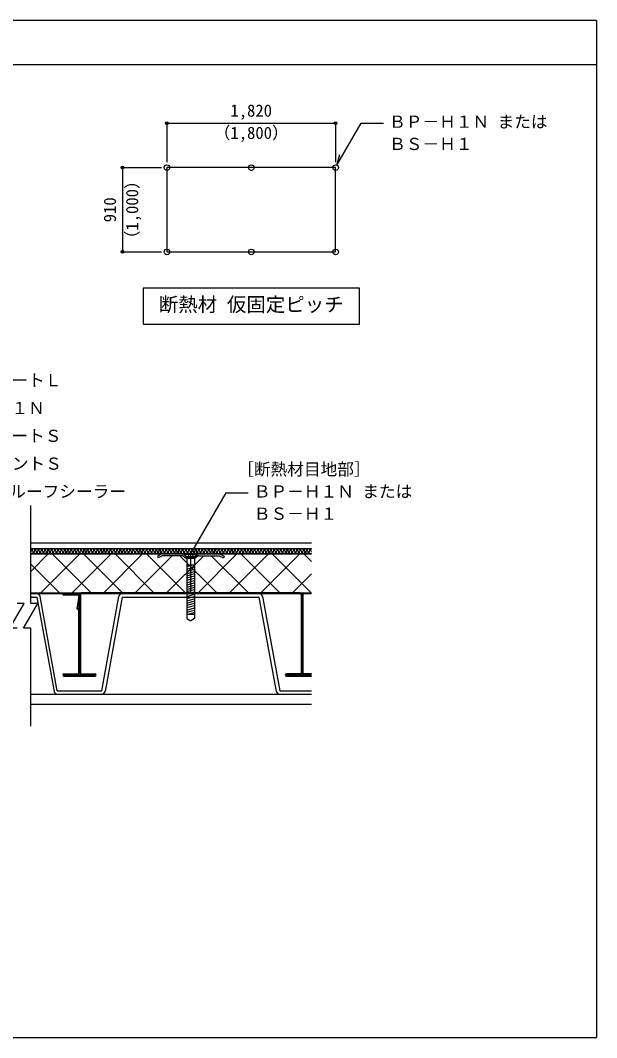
# Model space of a CAD drawing. Units: millimetres, scale not verified, with parts at other scales. Extents: x -665 to 665, y -465 to 450.
# Drawn here: x 147 to 665, y -465 to 450 of the extents above; entities that cross this region are included whole.
import ezdxf
from ezdxf.enums import TextEntityAlignment as Align

# ---------------------------------------------------------------- set-up
doc = ezdxf.new("R2010")
doc.units = ezdxf.units.MM
doc.header["$LTSCALE"] = 5
doc.header["$PDMODE"] = 32
doc.header["$PDSIZE"] = 2.5
doc.linetypes.add('DASHED3', pattern=[4, 3, -1])
for name, color, linetype in [('0-1_線色１（水色）', 4, 'Continuous'), ('0-2_線色２（白）', 7, 'Continuous'), ('0-4_線色４（黄）', 2, 'Continuous'), ('0-5_金属', 7, 'Continuous'), ('0-6_鋼板・アングル', 2, 'Continuous'), ('0-7_ビス', 4, 'Continuous'), ('0-A_文字', 7, 'Continuous'), ('0-D_断熱・ハッチ', 4, 'Continuous'), ('8-2_線色２（白）', 7, 'Continuous'), ('8-7_Ａの部位（白）', 2, 'Continuous'), ('8-A_文字', 7, 'Continuous'), ('8-B_寸法', 7, 'Continuous'), ('F-0', 134, 'Continuous')]:
    doc.layers.add(name, color=color, linetype=linetype)
doc.styles.add('ＭＳ ゴシック', font='')
doc.styles.get('ＭＳ ゴシック').set_extended_font_data('MS Gothic')

msp = doc.modelspace()

# ---------------------------------------------------------------- linework, layer by layer
at = {"layer": '0-1_線色１（水色）'}
for centre, start, end in [((155.777, -26.519), 307.52351, 73.26919), ((158.721, -26.519), 307.52351, 232.47649), ((161.665, -26.519), 307.52351, 232.47649), ((164.609, -26.519), 307.52351, 232.47649), ((167.553, -26.519), 307.52351, 232.47649), ((170.496, -26.519), 307.52351, 232.47649), ((173.44, -26.519), 307.52351, 232.47649), ((176.384, -26.519), 307.52351, 232.47649), ((179.328, -26.519), 307.52351, 232.47649), ((182.272, -26.519), 307.52351, 232.47649), ((185.216, -26.519), 307.52351, 232.47649), ((188.16, -26.519), 307.52351, 232.47649), ((191.104, -26.519), 307.52351, 232.47649), ((194.048, -26.519), 307.52351, 232.47649), ((196.992, -26.519), 307.52351, 232.47649), ((199.936, -26.519), 307.52351, 232.47649), ((202.88, -26.519), 307.52351, 232.47649), ((205.823, -26.519), 307.52351, 232.47649), ((208.767, -26.519), 307.52351, 232.47649), ((211.711, -26.519), 307.52351, 232.47649), ((214.655, -26.519), 307.52351, 232.47649), ((217.599, -26.519), 307.52351, 232.47649), ((220.543, -26.519), 307.52351, 232.47649), ((223.487, -26.519), 307.52351, 232.47649), ((226.431, -26.519), 307.52351, 232.47649), ((229.375, -26.519), 307.52351, 232.47649), ((232.319, -26.519), 307.52351, 232.47649), ((235.263, -26.519), 307.52351, 232.47649), ((238.207, -26.519), 307.52351, 232.47649), ((241.151, -26.519), 307.52351, 232.47649), ((244.094, -26.519), 307.52351, 232.47649), ((247.038, -26.519), 307.52351, 232.47649), ((249.982, -26.519), 307.52351, 232.47649), ((252.926, -26.519), 307.52351, 232.47649), ((255.87, -26.519), 307.52351, 232.47649), ((258.814, -26.519), 307.52351, 232.47649), ((261.758, -26.519), 307.52351, 232.47649), ((264.702, -26.519), 307.52351, 232.47649), ((267.646, -26.519), 307.52351, 232.47649), ((270.59, -26.519), 307.52351, 232.47649), ((273.534, -26.519), 307.52351, 232.47649), ((276.478, -26.519), 307.52351, 232.47649), ((279.422, -26.519), 307.52351, 232.47649), ((282.365, -26.519), 307.52351, 232.47649), ((285.309, -26.519), 307.52351, 232.47649), ((288.253, -26.519), 307.52351, 232.47649), ((291.197, -26.519), 307.52351, 232.47649), ((294.141, -26.519), 307.52351, 232.47649), ((297.085, -26.519), 307.52351, 232.47649), ((300.029, -26.519), 307.52351, 232.47649), ((302.973, -26.519), 307.52351, 232.47649), ((305.917, -26.519), 307.52351, 232.47649), ((308.861, -26.519), 307.52351, 232.47649), ((311.805, -26.519), 307.52351, 232.47649), ((314.749, -26.519), 307.52351, 232.47649), ((317.692, -26.519), 307.52351, 232.47649), ((320.636, -26.519), 307.52351, 232.47649), ((323.58, -26.519), 307.52351, 232.47649), ((326.524, -26.519), 307.52351, 232.47649), ((329.468, -26.519), 307.52351, 232.47649), ((332.412, -26.519), 307.52351, 232.47649), ((335.356, -26.519), 307.52351, 232.47649), ((338.3, -26.519), 307.52351, 232.47649), ((341.244, -26.519), 307.52351, 232.47649), ((344.188, -26.519), 307.52351, 232.47649), ((347.132, -26.519), 307.52351, 232.47649), ((350.076, -26.519), 307.52351, 232.47649), ((353.02, -26.519), 307.52351, 232.47649), ((355.963, -26.519), 307.52351, 232.47649), ((358.907, -26.519), 307.52351, 232.47649), ((361.851, -26.519), 307.52351, 232.47649), ((364.795, -26.519), 307.52351, 232.47649), ((367.739, -26.519), 307.52351, 232.47649), ((370.683, -26.519), 307.52351, 232.47649), ((373.627, -26.519), 307.52351, 232.47649), ((376.571, -26.519), 307.52351, 232.47649), ((379.515, -26.519), 307.52351, 232.47649), ((382.459, -26.519), 307.52351, 232.47649), ((385.403, -26.519), 307.52351, 232.47649), ((388.347, -26.519), 307.52351, 232.47649), ((391.29, -26.519), 307.52351, 232.47649), ((394.234, -26.519), 307.52351, 232.47649), ((397.178, -26.519), 307.52351, 232.47649), ((400.122, -26.519), 307.52351, 232.47649), ((403.066, -26.519), 307.52351, 232.47649), ((406.01, -26.519), 307.52351, 232.47649), ((408.954, -26.519), 111.1711, 232.47649), ((157.249, -28.435), 127.52351, 158.48137), ((157.249, -28.435), 201.51863, 52.47649), ((160.193, -28.435), 127.52351, 52.47649), ((163.137, -28.435), 127.52351, 52.47649), ((166.081, -28.435), 127.52351, 52.47649), ((169.024, -28.435), 127.52351, 52.47649), ((171.968, -28.435), 127.52351, 52.47649), ((174.912, -28.435), 127.52351, 52.47649), ((177.856, -28.435), 127.52351, 52.47649), ((180.8, -28.435), 127.52351, 52.47649), ((183.744, -28.435), 127.52351, 52.47649), ((186.688, -28.435), 127.52351, 52.47649), ((189.632, -28.435), 127.52351, 52.47649), ((192.576, -28.435), 127.52351, 52.47649), ((195.52, -28.435), 127.52351, 52.47649), ((198.464, -28.435), 127.52351, 52.47649), ((201.408, -28.435), 127.52351, 52.47649), ((204.352, -28.435), 127.52351, 52.47649), ((207.295, -28.435), 127.52351, 52.47649), ((210.239, -28.435), 127.52351, 52.47649), ((213.183, -28.435), 127.52351, 52.47649), ((216.127, -28.435), 127.52351, 52.47649), ((219.071, -28.435), 127.52351, 52.47649), ((222.015, -28.435), 127.52351, 52.47649), ((224.959, -28.435), 127.52351, 52.47649), ((227.903, -28.435), 127.52351, 52.47649), ((230.847, -28.435), 127.52351, 52.47649), ((233.791, -28.435), 127.52351, 52.47649), ((236.735, -28.435), 127.52351, 52.47649), ((239.679, -28.435), 127.52351, 52.47649), ((242.622, -28.435), 127.52351, 52.47649), ((245.566, -28.435), 127.52351, 52.47649), ((248.51, -28.435), 127.52351, 52.47649), ((251.454, -28.435), 127.52351, 52.47649), ((254.398, -28.435), 127.52351, 52.47649), ((257.342, -28.435), 127.52351, 52.47649), ((260.286, -28.435), 127.52351, 52.47649), ((263.23, -28.435), 127.52351, 52.47649), ((266.174, -28.435), 127.52351, 52.47649), ((269.118, -28.435), 127.52351, 52.47649), ((272.062, -28.435), 127.52351, 52.47649), ((275.006, -28.435), 127.52351, 52.47649), ((277.95, -28.435), 127.52351, 52.47649), ((280.893, -28.435), 127.52351, 52.47649), ((283.837, -28.435), 127.52351, 52.47649), ((286.781, -28.435), 127.52351, 52.47649), ((289.725, -28.435), 127.52351, 52.47649), ((292.669, -28.435), 127.52351, 52.47649), ((295.613, -28.435), 127.52351, 52.47649), ((298.557, -28.435), 127.52351, 52.47649), ((301.501, -28.435), 127.52351, 52.47649), ((304.445, -28.435), 127.52351, 52.47649), ((307.389, -28.435), 127.52351, 52.47649), ((310.333, -28.435), 127.52351, 52.47649), ((313.277, -28.435), 127.52351, 52.47649), ((316.221, -28.435), 127.52351, 52.47649), ((319.164, -28.435), 127.52351, 52.47649), ((322.108, -28.435), 127.52351, 52.47649), ((325.052, -28.435), 127.52351, 52.47649), ((327.996, -28.435), 127.52351, 52.47649), ((330.94, -28.435), 127.52351, 52.47649), ((333.884, -28.435), 127.52351, 52.47649), ((336.828, -28.435), 127.52351, 52.47649), ((339.772, -28.435), 127.52351, 52.47649), ((342.716, -28.435), 127.52351, 52.47649), ((345.66, -28.435), 127.52351, 52.47649), ((348.604, -28.435), 127.52351, 52.47649), ((351.548, -28.435), 127.52351, 52.47649), ((354.491, -28.435), 127.52351, 52.47649), ((357.435, -28.435), 127.52351, 52.47649), ((360.379, -28.435), 127.52351, 52.47649), ((363.323, -28.435), 127.52351, 52.47649), ((366.267, -28.435), 127.52351, 52.47649), ((369.211, -28.435), 127.52351, 52.47649), ((372.155, -28.435), 127.52351, 52.47649), ((375.099, -28.435), 127.52351, 52.47649), ((378.043, -28.435), 127.52351, 52.47649), ((380.987, -28.435), 127.52351, 52.47649), ((383.931, -28.435), 127.52351, 52.47649), ((386.875, -28.435), 127.52351, 52.47649), ((389.819, -28.435), 127.52351, 52.47649), ((392.762, -28.435), 127.52351, 52.47649), ((395.706, -28.435), 127.52351, 52.47649), ((398.65, -28.435), 127.52351, 52.47649), ((401.594, -28.435), 127.52351, 52.47649), ((404.538, -28.435), 127.52351, 52.47649), ((407.482, -28.435), 127.52351, 328.98357), ((407.482, -28.435), 31.01643, 52.47649)]:
    msp.add_arc(centre, 1.208, start, end, dxfattribs=at)
at = {"layer": '0-2_線色２（白）'}
for p, q in [((156.125, -74.555), (156.125, 13.742)), ((156.125, -24.977), (408.518, -24.977)), ((156.125, -29.977), (408.518, -29.977)), ((300, -64.977), (300, -29.977)), ((156.125, -64.977), (408.518, -64.977)), ((156.125, -184.977), (156.125, -96.68))]:
    msp.add_line(p, q, dxfattribs=at)
for points in [[(143.875, -96.68), (137.488, -96.68), (150.261, -74.555), (143.875, -74.555)], [(156.125, -96.68), (149.738, -96.68), (162.511, -74.555), (156.125, -74.555)]]:
    msp.add_lwpolyline(points, dxfattribs=at)
at = {"layer": '0-4_線色４（黄）'}
msp.add_line((156.125, -19.977), (408.518, -19.977), dxfattribs=at)
at = {"layer": '0-5_金属'}
for p, q in [((156.125, -64.977), (200, -64.977)), ((200, -65.777), (156.125, -65.777)), ((156.125, -68.777), (161.675, -68.777)), ((161.675, -68.777), (177.067, -153.606)), ((180, -152.977), (164.593, -68.144)), ((199.2, -69.758), (197.575, -78.975)), ((200, -69.828), (198.435, -78.704)), ((199.2, -67.377), (199.2, -69.758)), ((200, -65.777), (200, -64.977)), ((200, -66.577), (200, -69.828)), ((200, -69.828), (200, -80.269)), ((200.8, -66.577), (200.8, -137.077)), ((398.4, -64.977), (201.451, -64.977)), ((398.4, -65.777), (201.684, -65.777)), ((238.325, -68.777), (222.933, -153.606)), ((238.325, -68.777), (361.675, -68.777)), ((377.067, -153.606), (361.675, -68.777)), ((364.57, -68.157), (380, -152.977)), ((399.2, -66.577), (399.2, -137.077)), ((400, -66.577), (400, -137.077)), ((400.8, -66.577), (400.8, -137.077)), ((408.518, -65.777), (401.46, -65.777)), ((401.6, -64.977), (408.518, -64.977)), ((198.435, -78.704), (200, -80.269)), ((200, -80.269), (200, -137.077)), ((186.05, -137.877), (198.4, -137.877)), ((186.05, -138.677), (198.4, -138.677)), ((186.05, -139.177), (213.95, -139.177)), ((186.05, -139.977), (213.95, -139.977)), ((201.6, -137.877), (213.95, -137.877)), ((201.6, -138.677), (213.95, -138.677)), ((398.4, -137.877), (386.05, -137.877)), ((398.4, -138.677), (386.05, -138.677)), ((408.518, -139.177), (386.05, -139.177)), ((386.05, -139.977), (408.518, -139.977)), ((408.518, -137.877), (401.6, -137.877)), ((408.518, -138.677), (401.6, -138.677)), ((380, -152.977), (408.518, -152.977)), ((156.125, -155.977), (408.518, -155.977)), ((156.125, -164.977), (408.518, -164.977))]:
    msp.add_line(p, q, dxfattribs=at)
for points in [[(180, -152.977), (220, -152.977), (235.419, -68.152)], [(185, -65.777), (185, -66.577), (198.4, -66.577)], [(197.575, -78.975), (199.2, -80.6), (199.2, -137.077)]]:
    msp.add_lwpolyline(points, dxfattribs=at)
for centre, radius, start, end in [((161.66, -68.772), 3, 12.09541, 90), ((198.4, -67.377), 1.6, 0, 90), ((198.4, -67.377), 0.8, 0, 90), ((201.6, -66.577), 1.6, 90, 180), ((201.6, -66.577), 0.8, 90, 180), ((238.352, -68.781), 3, 90, 167.90458), ((361.637, -68.786), 3, 12.09541, 90), ((398.4, -66.577), 1.6, 0, 90), ((398.4, -66.577), 0.8, 0, 90), ((401.6, -66.577), 1.6, 90, 180), ((401.6, -66.577), 0.8, 90, 180), ((198.4, -137.077), 0.8, 270, 0), ((198.4, -137.077), 1.6, 270, 0), ((201.6, -137.077), 1.6, 180, 270), ((201.6, -137.077), 0.8, 180, 270), ((398.4, -137.077), 0.8, 270, 0), ((398.4, -137.077), 1.6, 270, 0), ((401.6, -137.077), 1.6, 180, 270), ((401.6, -137.077), 0.8, 180, 270), ((186.05, -138.927), 1.05, 90, 270), ((186.05, -138.927), 0.25, 90, 270), ((213.95, -138.927), 1.05, 270, 90), ((213.95, -138.927), 0.25, 270, 90), ((386.05, -138.927), 1.05, 90, 270), ((386.05, -138.927), 0.25, 90, 270), ((180, -152.977), 3, 192.09541, 269.63763), ((220, -152.977), 3, 270, 347.90458), ((380, -152.977), 3, 192.09541, 270)]:
    msp.add_arc(centre, radius, start, end, dxfattribs=at)
at = {"layer": '0-6_鋼板・アングル'}
for p, q in [((274, -29.977), (270, -31.842)), ((270, -31.842), (270.676, -33.292)), ((274.355, -31.577), (270.676, -33.292)), ((292.713, -29.977), (274, -29.977)), ((292.713, -31.577), (274.355, -31.577)), ((293.187, -31.733), (295.952, -33.766)), ((294.134, -30.443), (296.9, -32.477)), ((295.952, -33.766), (296.9, -32.477)), ((305.866, -30.443), (303.1, -32.477)), ((304.048, -33.766), (303.1, -32.477)), ((306.813, -31.733), (304.048, -33.766)), ((307.287, -29.977), (326, -29.977)), ((307.287, -31.577), (325.645, -31.577)), ((325.645, -31.577), (329.324, -33.292)), ((326, -29.977), (330, -31.842)), ((330, -31.842), (329.324, -33.292))]:
    msp.add_line(p, q, dxfattribs=at)
at = {"layer": '0-6_鋼板・アングル', "color": 4}
for p, q in [((292.713, -29.977), (307.287, -29.977)), ((304.048, -33.766), (295.952, -33.766)), ((303.1, -32.477), (296.9, -32.477))]:
    msp.add_line(p, q, dxfattribs=at)
at = {"layer": '0-6_鋼板・アングル'}
for centre, radius, start, end in [((292.713, -32.377), 2.4, 53.67317, 90), ((292.713, -32.377), 0.8, 53.67317, 90), ((307.287, -32.377), 2.4, 90, 126.32683), ((307.287, -32.377), 0.8, 90, 126.32683)]:
    msp.add_arc(centre, radius, start, end, dxfattribs=at)
at = {"layer": '0-7_ビス', "color": 7}
for p, q in [((294, -30.362), (294, -29.977)), ((306, -29.977), (294, -29.977)), ((306, -30.362), (294, -30.362)), ((295.914, -32.276), (294, -30.362)), ((296.5, -33.69), (296.5, -87.956)), ((303.5, -33.977), (296.5, -33.977)), ((303.5, -33.69), (303.5, -87.956)), ((304.086, -32.276), (306, -30.362)), ((306, -30.362), (306, -29.977)), ((303.5, -39.977), (296.5, -39.977)), ((303.5, -84.477), (296.5, -84.477)), ((296.5, -87.956), (300, -89.977)), ((303.5, -87.956), (300, -89.977))]:
    msp.add_line(p, q, dxfattribs=at)
at = {"layer": '0-7_ビス', "color": 7, "linetype": 'DASHED3'}
for p, q in [((298.533, -32.526), (297.45, -29.977)), ((301.467, -32.526), (302.55, -29.977))]:
    msp.add_line(p, q, dxfattribs=at)
at = {"layer": '0-7_ビス'}
for p, q in [((296.5, -41.177), (300.978, -39.977)), ((296.5, -43.483), (303.5, -41.607)), ((296.5, -45.483), (303.5, -43.607)), ((296.5, -47.483), (303.5, -45.607)), ((296.5, -49.483), (303.5, -47.607)), ((296.5, -51.483), (303.5, -49.607)), ((296.5, -53.483), (303.5, -51.607)), ((296.5, -55.789), (303.5, -53.914)), ((296.5, -57.789), (303.5, -55.914)), ((296.5, -59.789), (303.5, -57.914)), ((296.5, -61.789), (303.5, -59.914)), ((296.5, -63.789), (303.5, -61.914)), ((296.5, -65.789), (303.5, -63.914)), ((296.5, -68.095), (303.5, -66.22)), ((296.5, -70.095), (303.5, -68.22)), ((296.5, -72.095), (303.5, -70.22)), ((296.5, -74.095), (303.5, -72.22)), ((296.5, -76.095), (303.5, -74.22)), ((296.5, -78.095), (303.5, -76.22)), ((296.5, -80.402), (303.5, -78.526)), ((296.5, -82.402), (303.5, -80.526)), ((296.5, -84.402), (303.5, -82.526))]:
    msp.add_line(p, q, dxfattribs=at)
at = {"layer": '0-7_ビス', "color": 7}
for centre, start, end in [((294.5, -33.69), 0, 45), ((305.5, -33.69), 135, 180)]:
    msp.add_arc(centre, 2, start, end, dxfattribs=at)
at = {"layer": '0-7_ビス', "color": 7, "linetype": 'DASHED3'}
msp.add_arc((300, -31.416), 1.84, 217.11751, 322.88248, dxfattribs=at)
at = {"layer": '0-A_文字'}
for p, q in [((300, -29.977), (331.739, 24.996)), ((331.739, 24.996), (351.739, 24.996))]:
    msp.add_line(p, q, dxfattribs=at)
at = {"layer": '0-D_断熱・ハッチ'}
for p, q in [((156.125, -45.749), (171.897, -29.977)), ((165.181, -64.977), (200.181, -29.977)), ((175.382, -29.977), (210.382, -64.977)), ((193.466, -64.977), (228.466, -29.977)), ((203.666, -29.977), (238.666, -64.977)), ((221.75, -64.977), (256.75, -29.977)), ((231.951, -29.977), (266.951, -64.977)), ((250.034, -64.977), (283.434, -31.577)), ((260.235, -29.977), (295.235, -64.977)), ((278.318, -64.977), (311.718, -31.577)), ((290.119, -31.577), (323.519, -64.977)), ((306.603, -64.977), (341.603, -29.977)), ((318.403, -31.577), (351.803, -64.977)), ((334.887, -64.977), (369.887, -29.977)), ((345.088, -29.977), (380.088, -64.977)), ((363.171, -64.977), (398.171, -29.977)), ((373.372, -29.977), (408.372, -64.977)), ((401.656, -29.977), (408.518, -36.838)), ((156.125, -39.004), (182.098, -64.977)), ((391.455, -64.977), (408.518, -47.915))]:
    msp.add_line(p, q, dxfattribs=at)
at = {"layer": '8-2_線色２（白）'}
for p, q in [((430.263, 317.543), (278.596, 317.543)), ((430.263, 241.709), (430.263, 317.543))]:
    msp.add_line(p, q, dxfattribs=at)
msp.add_lwpolyline([(278.596, 317.543), (278.596, 241.709), (430.263, 241.709)], dxfattribs=at)
at = {"layer": '8-7_Ａの部位（白）'}
for centre in [(278.596, 317.543), (354.429, 317.543), (430.263, 317.543), (278.596, 241.709), (354.429, 241.709), (430.263, 241.709)]:
    msp.add_circle(centre, 2.5, dxfattribs=at)
at = {"layer": '8-A_文字'}
for p, q in [((431.513, 319.708), (453.357, 357.543)), ((453.357, 357.543), (473.357, 357.543)), ((431.513, 319.708), (434.101, 329.367))]:
    msp.add_line(p, q, dxfattribs=at)
at = {"layer": '8-A_文字', "color": 3}
msp.add_lwpolyline([(451.727, 209.209), (257.131, 209.209), (257.131, 176.709), (451.727, 176.709)], close=True, dxfattribs=at)
at = {"layer": '8-B_寸法'}
for p, q in [((278.596, 357.543), (430.263, 357.543)), ((278.596, 357.543), (278.596, 322.543)), ((430.263, 357.543), (430.263, 322.543)), ((238.596, 317.543), (273.596, 317.543)), ((238.596, 317.543), (238.596, 241.709)), ((238.596, 241.709), (273.596, 241.709))]:
    msp.add_line(p, q, dxfattribs=at)
at = {"layer": '8-B_寸法', "color": 1}
for p in [(278.596, 357.543), (430.263, 357.543), (238.596, 317.543), (238.596, 241.709)]:
    msp.add_point(p, dxfattribs=at)
at = {"layer": 'F-0'}
for p, q in [((665, 450), (-665, 450)), ((665, 450), (665, -465)), ((-665, -465), (665, -465))]:
    msp.add_line(p, q, dxfattribs=at)
at = {"layer": 'F-0', "color": 6}
msp.add_line((665, 410), (-665, 410), dxfattribs=at)

# ---------------------------------------------------------------- texts
at = {"layer": '0-A_文字', "style": 'ＭＳ ゴシック'}
for s, p in [('補強用シートＬ', (78.789, 117.496)), ('ＢＰ－Ｈ１Ｎ', (78.789, 92.496)), ('補強用シートＳ', (78.789, 67.496)), ('ロンシーラントＳ', (64.138, 42.496)), ('［断熱材目地部］', (341.739, 37.496)), ('プルーフシーラー', (121.788, 17.496)), ('ＢＰ－Ｈ１Ｎ または', (356.739, 17.496)), ('ＢＳ－Ｈ１', (356.739, -2.504))]:
    msp.add_text(s, height=11, dxfattribs=at).set_placement(p, align=Align.BOTTOM_LEFT)
at = {"layer": '8-A_文字', "style": 'ＭＳ ゴシック'}
for s, height, p in [('ＢＰ－Ｈ１Ｎ または', 11, (478.357, 350.043)), ('ＢＳ－Ｈ１', 11, (478.357, 330.043)), ('断熱材 仮固定ピッチ', 12.83, (271.304, 184.209))]:
    msp.add_text(s, height=height, dxfattribs=at).set_placement(p, align=Align.BOTTOM_LEFT)
at = {"layer": '8-B_寸法', "style": 'ＭＳ ゴシック'}
for s, p in [('1,820', (335.679, 360.043)), ('（1,800）', (320.679, 340.043))]:
    msp.add_text(s, height=11, dxfattribs=at).set_placement(p, align=Align.BOTTOM_LEFT)
for s, p in [('（1,000）', (256.096, 245.876)), ('910', (236.096, 268.376))]:
    msp.add_text(s, height=11, rotation=90, dxfattribs=at).set_placement(p, align=Align.BOTTOM_LEFT)

doc.saveas('drawing.dxf')
